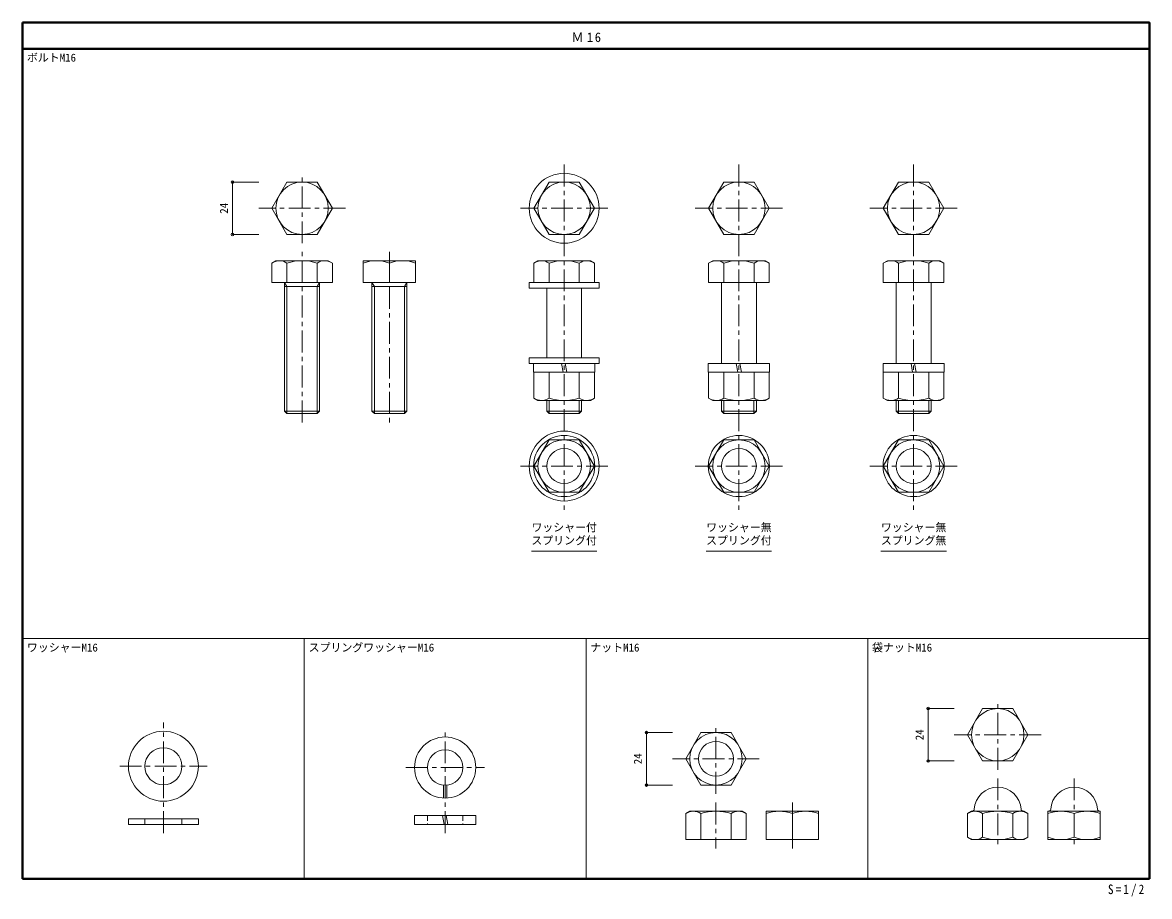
# Model space of a CAD drawing. Units: millimetres, scale not verified. Extents: x -258 to 258, y -204 to 196.
import ezdxf
from ezdxf.enums import TextEntityAlignment as Align

# ---------------------------------------------------------------- set-up
doc = ezdxf.new("R2010")
doc.units = ezdxf.units.MM
doc.header["$LTSCALE"] = 2
doc.header["$PDMODE"] = 32
doc.header["$PDSIZE"] = 1.2
doc.linetypes.add('CHAIN1', pattern=[8, 5, -1, 1, -1])
doc.linetypes.add('DASHED1', pattern=[1.8, 1.2, -0.6])
doc.layers.add('0-D', color=7, linetype='Continuous')
for name, color, linetype, lineweight in [('0-F', 6, 'Continuous', 40), ('1-0', 3, 'Continuous', 9), ('1-D', 7, 'Continuous', 9), ('1-E', 7, 'Continuous', 5)]:
    doc.layers.add(name, color=color, linetype=linetype, lineweight=lineweight)
doc.styles.add('ＭＳ ゴシック', font='')
doc.styles.get('ＭＳ ゴシック').set_extended_font_data('MS Gothic')

msp = doc.modelspace()

# ---------------------------------------------------------------- linework, layer by layer
at = {"layer": '0-F'}
for p, q in [((-258, 196), (-258, -196)), ((-258, 184), (258, 184)), ((-258, -196), (258, -196))]:
    msp.add_line(p, q, dxfattribs=at)
at = {"layer": '0-F', "color": 4, "lineweight": 9}
for p, q in [((-258, -86), (258, -86)), ((-129, -86), (-129, -196)), ((0, -86), (0, -196)), ((129, -86), (129, -196))]:
    msp.add_line(p, q, dxfattribs=at)
at = {"layer": '0-F'}
msp.add_lwpolyline([(-258, 196), (258, 196), (258, -196)], dxfattribs=at)
at = {"layer": '1-0', "color": 7, "linetype": 'CHAIN1', "lineweight": 5}
for p, q in [((-10, 131), (-10, -27)), ((70, 131), (70, -27)), ((150, 131), (150, -27)), ((-130, 95), (-130, 127)), ((-110.144, 111), (-149.856, 111)), ((10, 111), (-30, 111)), ((90, 111), (50, 111)), ((170, 111), (130, 111)), ((-130, 13), (-130, 91)), ((-90, 91), (-90, 13)), ((10, -7), (-30, -7)), ((90, -7), (50, -7)), ((170, -7), (130, -7)), ((188.5, -146), (188.5, -114)), ((-193.5, -175), (-193.5, -124.4)), ((-64.5, -175), (-64.5, -127)), ((59.5, -157), (59.5, -125)), ((208.356, -130), (168.644, -130)), ((-213.5, -144.4), (-173.5, -144.4)), ((79.356, -141), (39.644, -141)), ((-82.5, -145), (-46.5, -145)), ((188.5, -150), (188.5, -182)), ((223.5, -150), (223.5, -182)), ((59.5, -161), (59.5, -182)), ((94.5, -161), (94.5, -182))]:
    msp.add_line(p, q, dxfattribs=at)
at = {"layer": '1-0'}
for p, q in [((-143.856, 111), (-136.928, 123)), ((-123.072, 123), (-136.928, 123)), ((-123.072, 123), (-116.144, 111)), ((-23.856, 111), (-16.928, 123)), ((-3.072, 123), (-16.928, 123)), ((-3.072, 123), (3.856, 111)), ((56.144, 111), (63.072, 123)), ((76.928, 123), (63.072, 123)), ((76.928, 123), (83.856, 111)), ((136.144, 111), (143.072, 123)), ((156.928, 123), (143.072, 123)), ((156.928, 123), (163.856, 111)), ((-143.856, 111), (-136.928, 99)), ((-123.072, 99), (-116.144, 111)), ((-23.856, 111), (-16.928, 99)), ((-3.072, 99), (3.856, 111)), ((56.144, 111), (63.072, 99)), ((76.928, 99), (83.856, 111)), ((136.144, 111), (143.072, 99)), ((156.928, 99), (163.856, 111)), ((-123.072, 99), (-136.928, 99)), ((-3.072, 99), (-16.928, 99)), ((76.928, 99), (63.072, 99)), ((156.928, 99), (143.072, 99)), ((-142, 87), (-118, 87)), ((-136.928, 85.928), (-136.928, 77)), ((-123.072, 85.928), (-123.072, 77)), ((-118, 87), (-116.144, 85.928)), ((-116.144, 85.928), (-116.144, 77)), ((-102, 87), (-78, 87)), ((-102, 87), (-102, 77)), ((-90, 85.928), (-90, 77)), ((-78, 87), (-78, 77)), ((-22, 87), (2, 87)), ((-16.928, 85.928), (-16.928, 77)), ((-3.072, 85.928), (-3.072, 77)), ((2, 87), (3.856, 85.928)), ((3.856, 85.928), (3.856, 77)), ((58, 87), (82, 87)), ((63.072, 85.928), (63.072, 77)), ((76.928, 85.928), (76.928, 77)), ((82, 87), (83.856, 85.928)), ((83.856, 85.928), (83.856, 77)), ((138, 87), (162, 87)), ((143.072, 85.928), (143.072, 77)), ((156.928, 85.928), (156.928, 77)), ((162, 87), (163.856, 85.928)), ((163.856, 85.928), (163.856, 77)), ((-138, 77), (-138, 18.082)), ((-122, 77), (-122, 18.082)), ((-102, 77), (-78, 77)), ((-98, 77), (-98, 18.082)), ((-82, 77), (-82, 18.082)), ((-26, 77), (6, 77)), ((-18, 74.4), (-18, 42.6)), ((-2, 74.4), (-2, 42.6)), ((6, 77), (6, 74.4)), ((62, 77), (62, 40)), ((78, 77), (78, 40)), ((142, 77), (142, 40)), ((158, 77), (158, 40)), ((-26, 42.6), (6, 42.6)), ((6, 42.6), (6, 40)), ((-24, 40), (4, 40)), ((-11.165, 40), (-10.46, 36)), ((-9.54, 40), (-8.835, 36)), ((4, 40), (4, 36)), ((56, 40), (84, 40)), ((68.835, 40), (69.54, 36)), ((70.46, 40), (71.165, 36)), ((84, 40), (84, 36)), ((136, 40), (164, 40)), ((148.835, 40), (149.54, 36)), ((150.46, 40), (151.165, 36)), ((164, 40), (164, 36)), ((-16.928, 24.072), (-16.928, 36)), ((-3.072, 24.072), (-3.072, 36)), ((3.856, 24.072), (3.856, 36)), ((63.072, 24.072), (63.072, 36)), ((76.928, 24.072), (76.928, 36)), ((83.856, 24.072), (83.856, 36)), ((143.072, 24.072), (143.072, 36)), ((156.928, 24.072), (156.928, 36)), ((163.856, 24.072), (163.856, 36)), ((-22, 23), (-23.856, 24.072)), ((-22, 23), (2, 23)), ((-18, 23), (-18, 18.082)), ((-2, 23), (-2, 18.082)), ((2, 23), (3.856, 24.072)), ((58, 23), (56.144, 24.072)), ((58, 23), (82, 23)), ((62, 23), (62, 18.082)), ((78, 23), (78, 18.082)), ((82, 23), (83.856, 24.072)), ((138, 23), (136.144, 24.072)), ((138, 23), (162, 23)), ((142, 23), (142, 18.082)), ((158, 23), (158, 18.082)), ((162, 23), (163.856, 24.072)), ((-138, 18.082), (-136.918, 17)), ((-136.918, 17), (-123.083, 17)), ((-122, 18.082), (-123.083, 17)), ((-98, 18.082), (-96.918, 17)), ((-96.918, 17), (-83.082, 17)), ((-82, 18.082), (-83.082, 17)), ((-18, 18.082), (-16.918, 17)), ((-16.918, 17), (-3.082, 17)), ((-2, 18.082), (-3.082, 17)), ((62, 18.082), (63.082, 17)), ((63.082, 17), (76.918, 17)), ((78, 18.082), (76.918, 17)), ((142, 18.082), (143.082, 17)), ((143.082, 17), (156.918, 17)), ((158, 18.082), (156.918, 17)), ((-23.856, -7), (-16.928, 5)), ((-3.072, 5), (-16.928, 5)), ((-3.072, 5), (3.856, -7)), ((56.144, -7), (63.072, 5)), ((76.928, 5), (63.072, 5)), ((76.928, 5), (83.856, -7)), ((136.144, -7), (143.072, 5)), ((156.928, 5), (143.072, 5)), ((156.928, 5), (163.856, -7)), ((-23.856, -7), (-16.928, -19)), ((-3.072, -19), (3.856, -7)), ((56.144, -7), (63.072, -19)), ((76.928, -19), (83.856, -7)), ((136.144, -7), (143.072, -19)), ((156.928, -19), (163.856, -7)), ((-3.072, -19), (-16.928, -19)), ((76.928, -19), (63.072, -19)), ((156.928, -19), (143.072, -19)), ((174.644, -130), (181.572, -118)), ((195.428, -118), (181.572, -118)), ((195.428, -118), (202.356, -130)), ((45.644, -141), (52.572, -129)), ((66.428, -129), (52.572, -129)), ((66.428, -129), (73.356, -141)), ((174.644, -130), (181.572, -142)), ((195.428, -142), (202.356, -130)), ((45.644, -141), (52.572, -153)), ((66.428, -153), (73.356, -141)), ((195.428, -142), (181.572, -142)), ((-65.3, -158.977), (-65.3, -153.06)), ((-63.7, -158.977), (-63.7, -153.06)), ((66.428, -153), (52.572, -153)), ((47.5, -165), (45.644, -166.072)), ((47.5, -165), (71.5, -165)), ((71.5, -165), (73.356, -166.072)), ((82.5, -165), (106.5, -165)), ((82.5, -165), (82.5, -178)), ((106.5, -165), (106.5, -178)), ((176.5, -165), (174.644, -166.072)), ((176.5, -165), (200.5, -165)), ((200.5, -165), (202.356, -166.072)), ((211.5, -165), (235.5, -165)), ((235.5, -165), (235.5, -178)), ((-209.5, -168.4), (-177.5, -168.4)), ((-177.5, -168.4), (-177.5, -171)), ((-78.5, -167), (-50.5, -167)), ((-65.665, -167), (-64.96, -171)), ((-64.04, -167), (-63.335, -171)), ((-50.5, -167), (-50.5, -171)), ((52.572, -166.072), (52.572, -178)), ((66.428, -166.072), (66.428, -178)), ((73.356, -166.072), (73.356, -178)), ((94.5, -166.072), (94.5, -178)), ((174.644, -166.072), (174.644, -176.928)), ((181.572, -166.072), (181.572, -176.928)), ((195.428, -166.072), (195.428, -176.928)), ((202.356, -166.072), (202.356, -176.928)), ((223.5, -166.072), (223.5, -176.928)), ((82.5, -178), (106.5, -178)), ((176.5, -178), (174.644, -176.928)), ((176.5, -178), (200.5, -178)), ((200.5, -178), (202.356, -176.928))]:
    msp.add_line(p, q, dxfattribs=at)
at = {"layer": '1-0', "color": 7, "lineweight": 5}
for p, q in [((-136.918, 75.125), (-138, 77)), ((-138, 75.125), (-122, 75.125)), ((-136.918, 75.125), (-136.918, 17)), ((-123.083, 75.125), (-122, 77)), ((-123.083, 75.125), (-123.083, 17)), ((-96.918, 75.125), (-98, 77)), ((-98, 75.125), (-82, 75.125)), ((-96.918, 75.125), (-96.918, 17)), ((-83.082, 75.125), (-82, 77)), ((-83.082, 75.125), (-83.082, 17)), ((-16.918, 23), (-16.918, 17)), ((-3.083, 23), (-3.083, 17)), ((63.082, 23), (63.082, 17)), ((76.917, 23), (76.917, 17)), ((143.082, 23), (143.082, 17)), ((156.917, 23), (156.917, 17)), ((-138, 18.082), (-122, 18.082)), ((-98, 18.082), (-82, 18.082)), ((-18, 18.082), (-2, 18.082)), ((62, 18.082), (78, 18.082)), ((142, 18.082), (158, 18.082))]:
    msp.add_line(p, q, dxfattribs=at)
at = {"layer": '1-0', "linetype": 'DASHED1'}
for p, q in [((-202, -168.4), (-202, -171)), ((-185, -168.4), (-185, -171)), ((-72.6, -167), (-72.6, -171)), ((-56.4, -167), (-56.4, -171))]:
    msp.add_line(p, q, dxfattribs=at)
at = {"layer": '1-0'}
for points in [[(-142, 87), (-143.856, 85.928), (-143.856, 77), (-116.144, 77)], [(-22, 87), (-23.856, 85.928), (-23.856, 77), (3.856, 77)], [(58, 87), (56.144, 85.928), (56.144, 77), (83.856, 77)], [(138, 87), (136.144, 85.928), (136.144, 77), (163.856, 77)], [(-26, 77), (-26, 74.4), (6, 74.4)], [(-26, 42.6), (-26, 40), (6, 40)], [(-24, 40), (-24, 36), (4, 36)], [(56, 40), (56, 36), (84, 36)], [(136, 40), (136, 36), (164, 36)], [(-23.856, 24.072), (-23.856, 36), (3.856, 36)], [(56.144, 24.072), (56.144, 36), (83.856, 36)], [(136.144, 24.072), (136.144, 36), (163.856, 36)], [(211.5, -165), (211.5, -178), (235.5, -178)], [(-209.5, -168.4), (-209.5, -171), (-177.5, -171)], [(-78.5, -167), (-78.5, -171), (-50.5, -171)], [(45.644, -166.072), (45.644, -178), (73.356, -178)]]:
    msp.add_lwpolyline(points, dxfattribs=at)
for centre, radius in [((-10, 111), 16), ((-130, 111), 12), ((-10, 111), 12), ((70, 111), 12), ((150, 111), 12), ((-10, -7), 16), ((-10, -7), 14), ((70, -7), 14), ((150, -7), 14), ((-10, -7), 12), ((-10, -7), 8), ((70, -7), 12), ((70, -7), 8), ((150, -7), 12), ((150, -7), 8), ((188.5, -130), 12), ((-193.5, -144.4), 16), ((59.5, -141), 12), ((-64.5, -145), 14), ((59.5, -141), 8), ((-193.5, -144.4), 8.5), ((-64.5, -145), 8.1)]:
    msp.add_circle(centre, radius, dxfattribs=at)
for centre, radius, start, end in [((-139.767, 78.845), 8.179, 94.38425, 120), ((-140.392, 80.866), 6.134, 55.61575, 90), ((-130, 64.072), 22.928, 72.41205, 107.58795), ((-119.608, 80.866), 6.134, 90, 124.38425), ((-120.233, 78.845), 8.179, 60, 85.61575), ((-96, 69.67), 17.33, 69.74384, 110.25616), ((-84, 69.67), 17.33, 69.74384, 110.25616), ((-19.767, 78.845), 8.179, 94.38425, 120), ((-20.392, 80.866), 6.134, 55.61575, 90), ((-10, 64.072), 22.928, 72.41205, 107.58795), ((0.392, 80.866), 6.134, 90, 124.38425), ((-0.233, 78.845), 8.179, 60, 85.61575), ((60.233, 78.845), 8.179, 94.38425, 120), ((59.608, 80.866), 6.134, 55.61575, 90), ((70, 64.072), 22.928, 72.41205, 107.58795), ((80.392, 80.866), 6.134, 90, 124.38425), ((79.767, 78.845), 8.179, 60, 85.61575), ((140.233, 78.845), 8.179, 94.38425, 120), ((139.608, 80.866), 6.134, 55.61575, 90), ((150, 64.072), 22.928, 72.41205, 107.58795), ((160.392, 80.866), 6.134, 90, 124.38425), ((159.767, 78.845), 8.179, 60, 85.61575), ((-19.767, 31.155), 8.179, 240, 265.61575), ((-20.392, 29.134), 6.134, 270, 304.38425), ((-10, 45.928), 22.928, 252.41205, 287.58795), ((0.392, 29.134), 6.134, 235.61575, 270), ((-0.233, 31.155), 8.179, 274.38425, 300), ((60.233, 31.155), 8.179, 240, 265.61575), ((59.608, 29.134), 6.134, 270, 304.38425), ((70, 45.928), 22.928, 252.41205, 287.58795), ((80.392, 29.134), 6.134, 235.61575, 270), ((79.767, 31.155), 8.179, 274.38425, 300), ((140.233, 31.155), 8.179, 240, 265.61575), ((139.608, 29.134), 6.134, 270, 304.38425), ((150, 45.928), 22.928, 252.41205, 287.58795), ((160.392, 29.134), 6.134, 235.61575, 270), ((159.767, 31.155), 8.179, 274.38425, 300), ((188.5, -164.75), 10.75, 3.65967, 176.34033), ((223.5, -164.75), 10.75, 3.65967, 176.34033), ((49.733, -173.155), 8.179, 94.38425, 120), ((49.108, -171.134), 6.134, 55.61575, 90), ((59.5, -187.928), 22.928, 72.41205, 107.58795), ((69.892, -171.134), 6.134, 90, 124.38425), ((69.267, -173.155), 8.179, 60, 85.61575), ((88.5, -182.33), 17.33, 69.74384, 110.25616), ((100.5, -182.33), 17.33, 69.74384, 110.25616), ((178.733, -173.155), 8.179, 94.38425, 120), ((176.774, -164), 1, 270, 356.34033), ((178.108, -171.134), 6.134, 55.61575, 90), ((188.5, -187.928), 22.928, 72.41205, 107.58795), ((198.892, -171.134), 6.134, 90, 124.38425), ((198.267, -173.155), 8.179, 60, 85.61575), ((200.226, -164), 1, 183.65967, 270), ((217.5, -182.33), 17.33, 69.74384, 110.25616), ((211.774, -164), 1, 270, 356.34033), ((229.5, -182.33), 17.33, 69.74384, 110.25616), ((235.226, -164), 1, 183.65967, 270), ((178.733, -169.845), 8.179, 240, 265.61575), ((178.108, -171.866), 6.134, 270, 304.38425), ((188.5, -155.072), 22.928, 252.41205, 287.58795), ((198.892, -171.866), 6.134, 235.61575, 270), ((198.267, -169.845), 8.179, 274.38425, 300), ((217.5, -160.67), 17.33, 249.74384, 290.25616), ((229.5, -160.67), 17.33, 249.74384, 290.25616)]:
    msp.add_arc(centre, radius, start, end, dxfattribs=at)
at = {"layer": '1-D', "color": 4}
for p, q in [((-25, -46), (5, -46)), ((55, -46), (85, -46)), ((135, -46), (165, -46))]:
    msp.add_line(p, q, dxfattribs=at)
at = {"layer": '1-E'}
for p, q in [((-161.856, 123), (-161.856, 99)), ((-161.856, 123), (-149.856, 123)), ((-161.856, 99), (-149.856, 99)), ((156.644, -118), (156.644, -142)), ((156.644, -118), (168.644, -118)), ((27.644, -129), (27.644, -153)), ((27.644, -129), (39.644, -129)), ((156.644, -142), (168.644, -142)), ((27.644, -153), (39.644, -153))]:
    msp.add_line(p, q, dxfattribs=at)
for p in [(-161.856, 123), (-161.856, 99), (156.644, -118), (27.644, -129), (156.644, -142), (27.644, -153)]:
    msp.add_point(p, dxfattribs=at)

# ---------------------------------------------------------------- texts
at = {"layer": '0-D', "style": 'ＭＳ ゴシック'}
for s, p in [('ボルトM16', (-256, 177)), ('スプリングワッシャーM16', (-127, -93)), ('袋ナットM16', (131, -93)), ('ワッシャーM16', (-256, -93)), ('ナットM16', (2, -93))]:
    msp.add_text(s, height=3.666, dxfattribs=at).set_placement(p, align=Align.BOTTOM_LEFT)
at = {"layer": '0-D', "char_height": 4.399, "attachment_point": 7, "style": 'ＭＳ ゴシック'}
for s, insert in [('\\T1.26;\\W0.95;Ｍ16', (-6.75, 187)), ('\\T1.38;\\W0.85;S=1/2', (239, -204))]:
    msp.add_mtext(s, dxfattribs=dict(at, insert=insert))
at = {"layer": '1-D', "style": 'ＭＳ ゴシック'}
for s, p in [('ワッシャー付', (-25, -38)), ('ワッシャー無', (55, -38)), ('ワッシャー無', (135, -38)), ('スプリング付', (-25, -44)), ('スプリング付', (55, -44)), ('スプリング無', (135, -44))]:
    msp.add_text(s, height=3.666, dxfattribs=at).set_placement(p, align=Align.BOTTOM_LEFT)
at = {"layer": '1-E', "style": 'ＭＳ ゴシック'}
for p in [(-162.856, 108.5), (155.644, -132.5), (26.644, -143.5)]:
    msp.add_text('24', height=3.666, rotation=90, dxfattribs=at).set_placement(p, align=Align.BOTTOM_LEFT)

doc.saveas('drawing.dxf')
